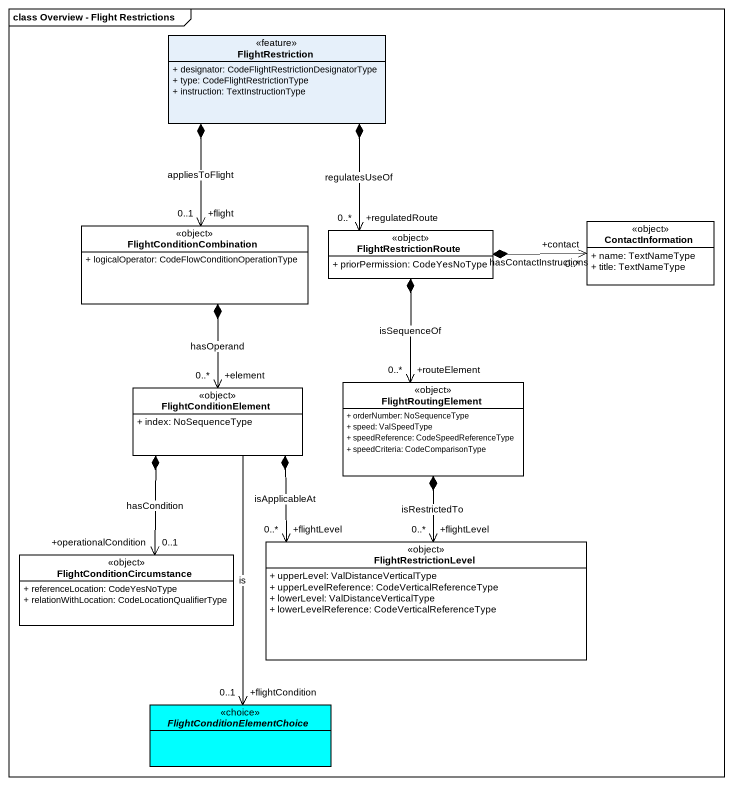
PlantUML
@startuml
mainframe class Overview - Flight Restrictions
hide circle
hide empty members
skinparam classAttributeIconSize 0
class FlightRestriction <<feature>> {
  + designator: CodeFlightRestrictionDesignatorType
  + type: CodeFlightRestrictionType
  + instruction: TextInstructionType
}
class ContactInformation <<object>> #FFFFFF {
  + name: TextNameType
  + title: TextNameType
}
class FlightConditionCombination <<object>> #FFFFFF {
  + logicalOperator: CodeFlowConditionOperationType
}
class FlightRestrictionRoute <<object>> #FFFFFF {
  + priorPermission: CodeYesNoType
}
class FlightConditionElement <<object>> #FFFFFF {
  + index: NoSequenceType
}
class FlightRoutingElement <<object>> #FFFFFF {
  + orderNumber: NoSequenceType
  + speed: ValSpeedType
  + speedReference: CodeSpeedReferenceType
  + speedCriteria: CodeComparisonType
}
class FlightConditionCircumstance <<object>> #FFFFFF {
  + referenceLocation: CodeYesNoType
  + relationWithLocation: CodeLocationQualifierType
}
class FlightRestrictionLevel <<object>> #FFFFFF {
  + upperLevel: ValDistanceVerticalType
  + upperLevelReference: CodeVerticalReferenceType
  + lowerLevel: ValDistanceVerticalType
  + lowerLevelReference: CodeVerticalReferenceType
}
abstract class FlightConditionElementChoice <<choice>> #00FFFF
FlightRestriction *--> "+flight\n0..1" FlightConditionCombination : appliesToFlight
FlightRestriction *--> "+regulatedRoute\n0..*" FlightRestrictionRoute : regulatesUseOf
FlightConditionCombination *--> "+element\n0..*" FlightConditionElement : hasOperand
FlightRestrictionRoute *-right-> "+contact\n0..*" ContactInformation : hasContactInstructions
FlightRestrictionRoute *--> "+routeElement\n0..*" FlightRoutingElement : isSequenceOf
FlightConditionElement *--> "+operationalCondition\n0..1" FlightConditionCircumstance : hasCondition
FlightConditionElement *--> "+flightLevel\n0..*" FlightRestrictionLevel : isApplicableAt
FlightConditionElement --> "+flightCondition\n0..1" FlightConditionElementChoice : is
FlightRoutingElement *--> "+flightLevel\n0..*" FlightRestrictionLevel : isRestrictedTo
@enduml
